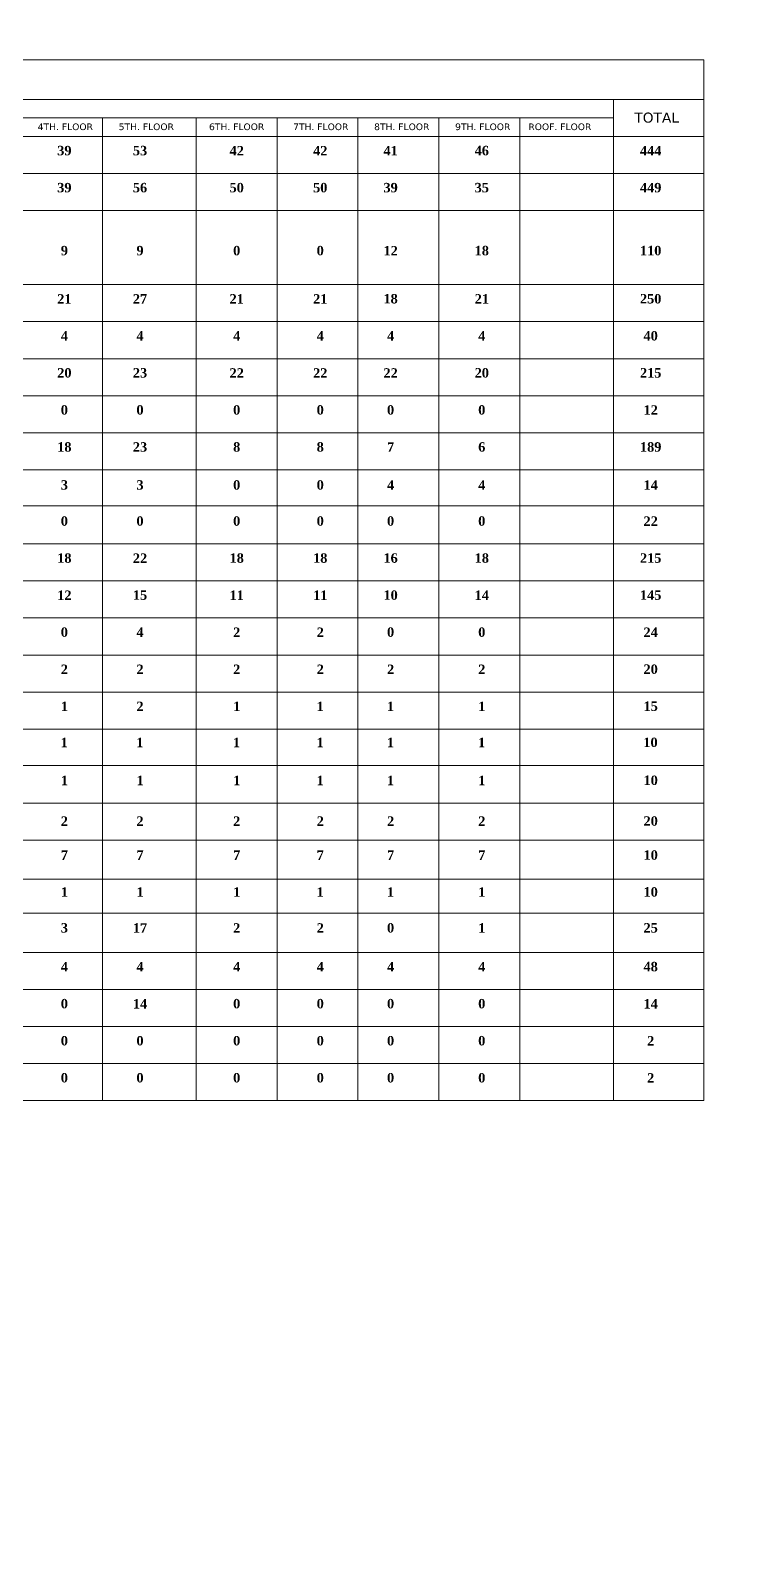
# Model space of a CAD drawing. Header units: inches. Extents: x -12 to 20935469, y -1604 to 24729220.
# Drawn here: x 20815822 to 20819292, y 24622037 to 24629553 of the extents above; entities that cross this region are included whole.
import ezdxf

# ---------------------------------------------------------------- set-up
doc = ezdxf.new("R2010")
doc.units = ezdxf.units.IN
doc.header["$LTSCALE"] = 0.03
doc.header["$MEASUREMENT"] = 0
doc.header["$PDMODE"] = 32
doc.header["$PDSIZE"] = 15
doc.linetypes.add('DOT', pattern=[0.25, 0, -0.25])
doc.layers.add('l text', color=188, linetype='DOT')
doc.layers.add('line', color=7, linetype='Continuous', lineweight=9)
doc.layers.add('TU TEXT', color=251, linetype='Continuous', lineweight=13)
doc.styles.get("Standard").update_dxf_attribs({"font": 'timesbd.ttf'})
doc.dimstyles.new('arch grid', dxfattribs={"dimtxt": 250, "dimasz": 100, "dimexe": 10, "dimexo": 10, "dimgap": 0.09, "dimtad": 0, "dimdec": 0, "dimzin": 0, "dimdsep": 46, "dimtxsty": 'Standard', "dimblk": 'DOT', "dimcen": 50, "dimdle": 50, "dimclrd": 256, "dimclre": 256, "dimadec": 0, "dimazin": 0, "dimtfac": 1, "dimtdec": 0, "dimtofl": 0, "dimtmove": 0, "dimatfit": 3, "dimldrblk": 'DOT', "dimfxl": 200, "dimfxlon": 1, "dimtolj": 1, "dimtzin": 0, "dimlwd": -1, "dimlwe": -1, "dimarcsym": 1})

# ---------------------------------------------------------------- blocks, each defined once
blk = doc.blocks.new('_Oblique')
at = {"color": 0, "linetype": 'ByBlock', "lineweight": -2}
blk.add_line((-0.5, -0.5), (0.5, 0.5), dxfattribs=at)
blk = doc.blocks.new('*D363')
at = {"ltscale": 50, "transparency": 16777216}
for p, q in [((3479.2, 24649574.1), (3479.2, 24649400.8)), ((3479.4, 24649524.1), (3469.2, 24649524.1)), ((3479.4, 24649400.8), (3469.2, 24649400.8)), ((3479.2, 24649400.8), (3479.2, 8350.7))]:
    blk.add_line(p, q, dxfattribs=at)
at = {"layer": 'Defpoints', "color": 0, "ltscale": 50, "transparency": 16777216}
for p in [(20846678.2, 24649524.1), (3479.2, 24649400.8), (20846678.2, 24649400.8)]:
    blk.add_point(p, dxfattribs=at)
at = {"ltscale": 50, "transparency": 16777216, "xscale": 100, "yscale": 100, "zscale": 100}
for p, rotation in [((3479.2, 24649524.1), 90), ((3479.2, 24649400.8), 270)]:
    blk.add_blockref('_Oblique', p, dxfattribs=dict(at, rotation=rotation))
at = {"color": 0, "ltscale": 50, "transparency": 16777216, "insert": (3479.2, 3397.6), "char_height": 250, "attachment_point": 5, "rotation": 90}
blk.add_mtext('\\A1;{\\H8.57143x;300mm}', dxfattribs=at)
blk = doc.blocks.new('_Dot')
at = {"color": 0, "linetype": 'ByBlock', "lineweight": -2}
blk.add_line((-0.5, 0), (-1, 0), dxfattribs=at)
at = {"color": 0, "linetype": 'ByBlock', "const_width": 0.5}
blk.add_lwpolyline([(-0.25, 0, 1), (0.25, 0, 1)], format="xyb", close=True, dxfattribs=at)

msp = doc.modelspace()

# ---------------------------------------------------------------- linework, layer by layer
at = {"layer": 'line', "color": 5, "ltscale": 50}
for p, q in [((20812027.7, 24629409.8), (20819126.4, 24629409.8)), ((20819126.4, 24629409.8), (20819126.4, 24625026.8)), ((20812027.7, 24629215.6), (20818683.3, 24629215.6)), ((20818683.3, 24629215.6), (20819126.4, 24629215.6)), ((20818683.3, 24629215.6), (20818683.3, 24625026.8)), ((20819126.4, 24629228), (20819126.4, 24626487.3)), ((20814202.7, 24629124.6), (20818683.3, 24629124.6)), ((20816174.8, 24629124.6), (20816174.8, 24625026.8)), ((20816633.8, 24629124.6), (20816633.8, 24625026.8)), ((20817031.4, 24629124.6), (20817031.4, 24625026.8)), ((20817429, 24629124.6), (20817429, 24625026.8)), ((20817826.7, 24629124.6), (20817826.7, 24625026.8)), ((20818224.3, 24629124.6), (20818224.3, 24625026.8)), ((20812027.7, 24629033.7), (20818683.3, 24629033.7)), ((20818683.3, 24629033.7), (20819126.4, 24629033.7)), ((20812027.7, 24628851.8), (20818683.3, 24628851.8)), ((20818683.3, 24628851.8), (20819126.4, 24628851.8)), ((20816633.8, 24628760.9), (20816633.8, 24625185.7)), ((20812027.7, 24628669.9), (20818683.3, 24628669.9)), ((20818683.3, 24628669.9), (20819126.4, 24628669.9)), ((20812027.7, 24628306.1), (20818683.3, 24628306.1)), ((20818683.3, 24628306.1), (20819126.4, 24628306.1)), ((20812027.7, 24628124.3), (20816633.8, 24628124.3)), ((20812027.7, 24628124.3), (20818683.3, 24628124.3)), ((20818683.3, 24628124.3), (20819126.4, 24628124.3)), ((20818683.3, 24628124.3), (20819126.4, 24628124.3)), ((20812027.7, 24627942.4), (20818683.3, 24627942.4)), ((20818683.3, 24627942.4), (20819126.4, 24627942.4)), ((20812027.7, 24627760.5), (20818683.3, 24627760.5)), ((20818683.3, 24627760.5), (20819126.4, 24627760.5)), ((20812027.7, 24627578.6), (20818683.3, 24627578.6)), ((20818683.3, 24627578.6), (20819126.4, 24627578.6)), ((20812027.7, 24627396.7), (20818683.3, 24627396.7)), ((20818683.3, 24627396.7), (20819126.4, 24627396.7)), ((20812027.7, 24627219.5), (20819126.4, 24627219.5)), ((20812027.7, 24627032.9), (20816633.8, 24627032.9)), ((20812027.7, 24627032.9), (20818683.3, 24627032.9)), ((20818683.3, 24627032.9), (20819126.4, 24627032.9)), ((20818683.3, 24627032.9), (20819126.4, 24627032.9)), ((20812027.7, 24626851), (20818683.3, 24626851)), ((20818683.3, 24626851), (20819126.4, 24626851)), ((20812027.7, 24626669.1), (20818683.3, 24626669.1)), ((20818683.3, 24626669.1), (20819126.4, 24626669.1)), ((20812027.7, 24626487.3), (20818683.3, 24626487.3)), ((20818683.3, 24626487.3), (20819126.4, 24626487.3)), ((20812027.7, 24626305.4), (20818683.3, 24626305.4)), ((20818683.3, 24626305.4), (20819126.4, 24626305.4)), ((20812027.7, 24626123.5), (20818683.3, 24626123.5)), ((20818683.3, 24626123.5), (20819126.4, 24626123.5)), ((20812027.7, 24625944.7), (20819126.4, 24625944.7)), ((20812027.7, 24625759.7), (20818683.3, 24625759.7)), ((20812027.7, 24625759.7), (20818683.3, 24625759.7)), ((20818683.3, 24625759.7), (20819126.4, 24625759.7)), ((20812027.7, 24625577.8), (20819126.4, 24625577.8)), ((20812027.7, 24625387.4), (20819126.4, 24625387.4)), ((20812027.7, 24625220.3), (20819126.4, 24625220.3)), ((20812027.7, 24625026.8), (20816633.8, 24625026.8)), ((20812027.7, 24625026.8), (20818683.3, 24625026.8)), ((20812027.7, 24625026.8), (20818683.3, 24625026.8)), ((20816174.8, 24625026.8), (20816174.8, 24624844.9)), ((20816633.8, 24625026.8), (20816633.8, 24624844.9)), ((20816633.8, 24625026.8), (20816633.8, 24624844.9)), ((20817031.4, 24625026.8), (20817031.4, 24624844.9)), ((20817429, 24625026.8), (20817429, 24624844.9)), ((20817826.7, 24625026.8), (20817826.7, 24624844.9)), ((20818224.3, 24625026.8), (20818224.3, 24624844.9)), ((20818683.3, 24625026.8), (20819126.4, 24625026.8)), ((20818683.3, 24625026.8), (20819126.4, 24625026.8)), ((20818683.3, 24625026.8), (20818683.3, 24624844.9)), ((20818683.3, 24625026.8), (20818683.3, 24624844.9)), ((20819126.4, 24625026.8), (20819126.4, 24624844.9)), ((20812027.7, 24624844.9), (20818683.3, 24624844.9)), ((20816174.8, 24624844.9), (20816174.8, 24624299.3)), ((20816633.8, 24624844.9), (20816633.8, 24624663)), ((20816633.8, 24624844.9), (20816633.8, 24624299.3)), ((20817031.4, 24624844.9), (20817031.4, 24624299.3)), ((20817429, 24624844.9), (20817429, 24624299.3)), ((20817826.7, 24624844.9), (20817826.7, 24624299.3)), ((20818224.3, 24624844.9), (20818224.3, 24624299.3)), ((20818683.3, 24624844.9), (20819126.4, 24624844.9)), ((20818683.3, 24624844.9), (20818683.3, 24624663)), ((20818683.3, 24624844.9), (20818683.3, 24624299.3)), ((20819126.4, 24624844.9), (20819126.4, 24624299.3)), ((20812027.7, 24624663), (20818683.3, 24624663)), ((20818683.3, 24624663), (20819126.4, 24624663)), ((20812027.7, 24624481.1), (20818683.3, 24624481.1)), ((20812027.7, 24624481.1), (20819126.4, 24624481.1)), ((20812027.7, 24624299.3), (20819126.4, 24624299.3))]:
    msp.add_line(p, q, dxfattribs=at)

# ---------------------------------------------------------------- texts
at = {"layer": 'l text', "char_height": 46.46, "width": 684.663, "attachment_point": 8, "rotation": 0}
for s, insert in [('\\A1;39', (20815987.3, 24628940.3)), ('\\A1;53', (20816358.7, 24628940.3)), ('\\A1;42', (20816833.5, 24628940.3)), ('\\A1;42', (20817243.7, 24628940.3)), ('\\A1;41', (20817589.1, 24628940.3)), ('\\A1;46', (20818036.9, 24628940.3)), ('\\A1;444', (20818866.1, 24628940.3)), ('\\A1;39', (20815987.3, 24628758.4)), ('\\A1;56', (20816358.7, 24628758.4)), ('\\A1;50', (20816833.5, 24628758.4)), ('\\A1;50', (20817243.7, 24628758.4)), ('\\A1;39', (20817589.1, 24628758.4)), ('\\A1;35', (20818036.9, 24628758.4)), ('\\A1;449', (20818866.1, 24628758.4)), ('\\A1;9', (20815987.3, 24628449.2)), ('\\A1;9', (20816358.7, 24628449.2)), ('\\A1;0', (20816833.5, 24628449.2)), ('\\A1;0', (20817243.7, 24628449.2)), ('\\A1;12', (20817589.1, 24628449.2)), ('\\A1;18', (20818036.9, 24628449.2)), ('\\A1;110', (20818866.1, 24628449.2)), ('\\A1;21', (20815987.3, 24628212.8)), ('\\A1;27', (20816358.7, 24628212.8)), ('\\A1;21', (20816833.5, 24628212.8)), ('\\A1;21', (20817243.7, 24628212.8)), ('\\A1;18', (20817589.1, 24628212.8)), ('\\A1;21', (20818036.9, 24628212.8)), ('\\A1;250', (20818866.1, 24628212.8)), ('\\A1;4', (20815987.3, 24628030.9)), ('\\A1;4', (20816358.7, 24628030.9)), ('\\A1;4', (20816833.5, 24628030.9)), ('\\A1;4', (20817243.7, 24628030.9)), ('\\A1;4', (20817589.1, 24628030.9)), ('\\A1;4', (20818036.9, 24628030.9)), ('\\A1;40', (20818866.1, 24628030.9)), ('\\A1;20', (20815987.3, 24627849)), ('\\A1;23', (20816358.7, 24627849)), ('\\A1;22', (20816833.5, 24627849)), ('\\A1;22', (20817243.7, 24627849)), ('\\A1;22', (20817589.1, 24627849)), ('\\A1;20', (20818036.9, 24627849)), ('\\A1;215', (20818866.1, 24627849)), ('\\A1;0', (20815987.3, 24627667.1)), ('\\A1;0', (20816358.7, 24627667.1)), ('\\A1;0', (20816833.5, 24627667.1)), ('\\A1;0', (20817243.7, 24627667.1)), ('\\A1;0', (20817589.1, 24627667.1)), ('\\A1;0', (20818036.9, 24627667.1)), ('\\A1;12', (20818866.1, 24627667.1)), ('\\A1;18', (20815987.3, 24627485.2)), ('\\A1;23', (20816358.7, 24627485.2)), ('\\A1;8', (20816833.5, 24627485.2)), ('\\A1;8', (20817243.7, 24627485.2)), ('\\A1;7', (20817589.1, 24627485.2)), ('\\A1;6', (20818036.9, 24627485.2)), ('\\A1;189', (20818866.1, 24627485.2)), ('\\A1;3', (20815987.3, 24627298.6)), ('\\A1;3', (20816358.7, 24627298.6)), ('\\A1;0', (20816833.5, 24627298.6)), ('\\A1;0', (20817243.7, 24627298.6)), ('\\A1;4', (20817589.1, 24627298.6)), ('\\A1;4', (20818036.9, 24627298.6)), ('\\A1;14', (20818866.1, 24627298.6)), ('\\A1;0', (20815987.3, 24627121.4)), ('\\A1;0', (20816358.7, 24627121.4)), ('\\A1;0', (20816833.5, 24627121.4)), ('\\A1;0', (20817243.7, 24627121.4)), ('\\A1;0', (20817589.1, 24627121.4)), ('\\A1;0', (20818036.9, 24627121.4)), ('\\A1;22', (20818866.1, 24627121.4)), ('\\A1;18', (20815987.3, 24626939.5)), ('\\A1;22', (20816358.7, 24626939.5)), ('\\A1;18', (20816833.5, 24626939.5)), ('\\A1;18', (20817243.7, 24626939.5)), ('\\A1;16', (20817589.1, 24626939.5)), ('\\A1;18', (20818036.9, 24626939.5)), ('\\A1;215', (20818866.1, 24626939.5)), ('\\A1;12', (20815987.3, 24626757.6)), ('\\A1;15', (20816358.7, 24626757.6)), ('\\A1;11', (20816833.5, 24626757.6)), ('\\A1;11', (20817243.7, 24626757.6)), ('\\A1;10', (20817589.1, 24626757.6)), ('\\A1;14', (20818036.9, 24626757.6)), ('\\A1;145', (20818866.1, 24626757.6)), ('\\A1;0', (20815987.3, 24626575.8)), ('\\A1;4', (20816358.7, 24626575.8)), ('\\A1;2', (20816833.5, 24626575.8)), ('\\A1;2', (20817243.7, 24626575.8)), ('\\A1;0', (20817589.1, 24626575.8)), ('\\A1;0', (20818036.9, 24626575.8)), ('\\A1;24', (20818866.1, 24626575.8)), ('\\A1;2', (20815987.3, 24626393.9)), ('\\A1;2', (20816358.7, 24626393.9)), ('\\A1;2', (20816833.5, 24626393.9)), ('\\A1;2', (20817243.7, 24626393.9)), ('\\A1;2', (20817589.1, 24626393.9)), ('\\A1;2', (20818036.9, 24626393.9)), ('\\A1;20', (20818866.1, 24626393.9)), ('\\A1;1', (20815987.3, 24626212)), ('\\A1;2', (20816358.7, 24626212)), ('\\A1;1', (20816833.5, 24626212)), ('\\A1;1', (20817243.7, 24626212)), ('\\A1;1', (20817589.1, 24626212)), ('\\A1;1', (20818036.9, 24626212)), ('\\A1;15', (20818866.1, 24626212)), ('\\A1;1', (20815986.5, 24626034.7)), ('\\A1;1', (20816357.9, 24626034.7)), ('\\A1;1', (20816832.7, 24626034.7)), ('\\A1;1', (20817243, 24626034.7)), ('\\A1;1', (20817588.3, 24626034.7)), ('\\A1;1', (20818036.1, 24626034.7)), ('\\A1;10', (20818865.3, 24626034.7)), ('\\A1;1', (20815987.3, 24625848.2)), ('\\A1;1', (20816358.7, 24625848.2)), ('\\A1;1', (20816833.5, 24625848.2)), ('\\A1;1', (20817243.7, 24625848.2)), ('\\A1;1', (20817589.1, 24625848.2)), ('\\A1;1', (20818036.9, 24625848.2)), ('\\A1;10', (20818866.1, 24625848.2)), ('\\A1;2', (20815987.3, 24625648.4)), ('\\A1;2', (20816358.7, 24625648.4)), ('\\A1;2', (20816833.5, 24625648.4)), ('\\A1;2', (20817243.7, 24625648.4)), ('\\A1;2', (20817589.1, 24625648.4)), ('\\A1;2', (20818036.9, 24625648.4)), ('\\A1;20', (20818866.1, 24625648.4)), ('\\A1;7', (20815987.3, 24625481.3)), ('\\A1;7', (20816358.7, 24625481.3)), ('\\A1;7', (20816833.5, 24625481.3)), ('\\A1;7', (20817243.7, 24625481.3)), ('\\A1;7', (20817589.1, 24625481.3)), ('\\A1;7', (20818036.9, 24625481.3)), ('\\A1;10', (20818866.1, 24625481.3)), ('\\A1;1', (20815987.3, 24625300.3)), ('\\A1;1', (20816358.7, 24625300.3)), ('\\A1;1', (20816833.5, 24625300.3)), ('\\A1;1', (20817243.7, 24625300.3)), ('\\A1;1', (20817589.1, 24625300.3)), ('\\A1;1', (20818036.9, 24625300.3)), ('\\A1;10', (20818866.1, 24625300.3)), ('\\A1;3', (20815987.3, 24625123.8)), ('\\A1;17', (20816358.7, 24625123.8)), ('\\A1;2', (20816833.5, 24625123.8)), ('\\A1;2', (20817243.7, 24625123.8)), ('\\A1;0', (20817589.1, 24625123.8)), ('\\A1;1', (20818036.9, 24625123.8)), ('\\A1;25', (20818866.1, 24625123.8)), ('\\A1;4', (20815987.3, 24624933.4)), ('\\A1;4', (20816358.7, 24624933.4)), ('\\A1;4', (20816833.5, 24624933.4)), ('\\A1;4', (20817243.7, 24624933.4)), ('\\A1;4', (20817589.1, 24624933.4)), ('\\A1;4', (20818036.9, 24624933.4)), ('\\A1;48', (20818866.1, 24624933.4)), ('\\A1;0', (20815987.3, 24624751.5)), ('\\A1;14', (20816358.7, 24624751.5)), ('\\A1;0', (20816833.5, 24624751.5)), ('\\A1;0', (20817243.7, 24624751.5)), ('\\A1;0', (20817589.1, 24624751.5)), ('\\A1;0', (20818036.9, 24624751.5)), ('\\A1;14', (20818866.1, 24624751.5)), ('\\A1;0', (20815987.3, 24624569.6)), ('\\A1;0', (20816358.7, 24624569.6)), ('\\A1;0', (20816833.5, 24624569.6)), ('\\A1;0', (20817243.7, 24624569.6)), ('\\A1;0', (20817589.1, 24624569.6)), ('\\A1;0', (20818036.9, 24624569.6)), ('\\A1;2', (20818866.1, 24624569.6)), ('\\A1;0', (20815987.3, 24624387.7)), ('\\A1;0', (20816358.7, 24624387.7)), ('\\A1;0', (20816833.5, 24624387.7)), ('\\A1;0', (20817243.7, 24624387.7)), ('\\A1;0', (20817589.1, 24624387.7)), ('\\A1;0', (20818036.9, 24624387.7)), ('\\A1;2', (20818866.1, 24624387.7))]:
    msp.add_mtext(s, dxfattribs=dict(at, insert=insert))
at = {"layer": 'TU TEXT', "lineweight": 40, "ltscale": 50, "attachment_point": 3}
for s, insert, char_height, width in [('{\\fVerdana|b0|i0|c0|p34;TOTAL}', (20819005, 24629150.6), 49.15, 430.228), ('{\\fVerdana|b0|i0|c0|p34;4TH. FLOOR    }', (20816127.7, 24629097.4), 32.767, 514.939), ('{\\fVerdana|b0|i0|c0|p34;5TH. FLOOR    }', (20816525.3, 24629097.4), 32.767, 514.939), ('{\\fVerdana|b0|i0|c0|p34;6TH. FLOOR    }', (20816968.8, 24629097.4), 32.767, 514.939), ('{\\fVerdana|b0|i0|c0|p34;7TH. FLOOR    }', (20817381.9, 24629097.4), 32.767, 514.939), ('{\\fVerdana|b0|i0|c0|p34;8TH. FLOOR    }', (20817779.6, 24629097.4), 32.767, 514.939), ('{\\fVerdana|b0|i0|c0|p34;9TH. FLOOR    }', (20818177.2, 24629097.4), 32.767, 514.939), ('{\\fVerdana|b0|i0|c0|p34;ROOF. FLOOR    }', (20818574.9, 24629097.4), 32.767, 514.939)]:
    msp.add_mtext(s, dxfattribs=dict(at, insert=insert, char_height=char_height, width=width))

# ---------------------------------------------------------------- dimensions: what is measured, and where the dimension line sits
at = {"ltscale": 50}
dim = msp.add_linear_dim(base=(3479.2, 24649400.8), p1=(20846678.2, 24649524.1), p2=(20846678.2, 24649400.8), angle=90, text='{\\H8.57143x;300mm}', dimstyle='arch grid', override={"dimblk1": 'Oblique', "dimblk2": 'Oblique', "dimsah": 1, "dimfxl": 0.18}, dxfattribs=at)
dim.commit()
dim.dimension.update_dxf_attribs({"geometry": '*D363', "text_midpoint": (3479.2, 3397.6), "dimtype": 160})

doc.saveas('drawing.dxf')
